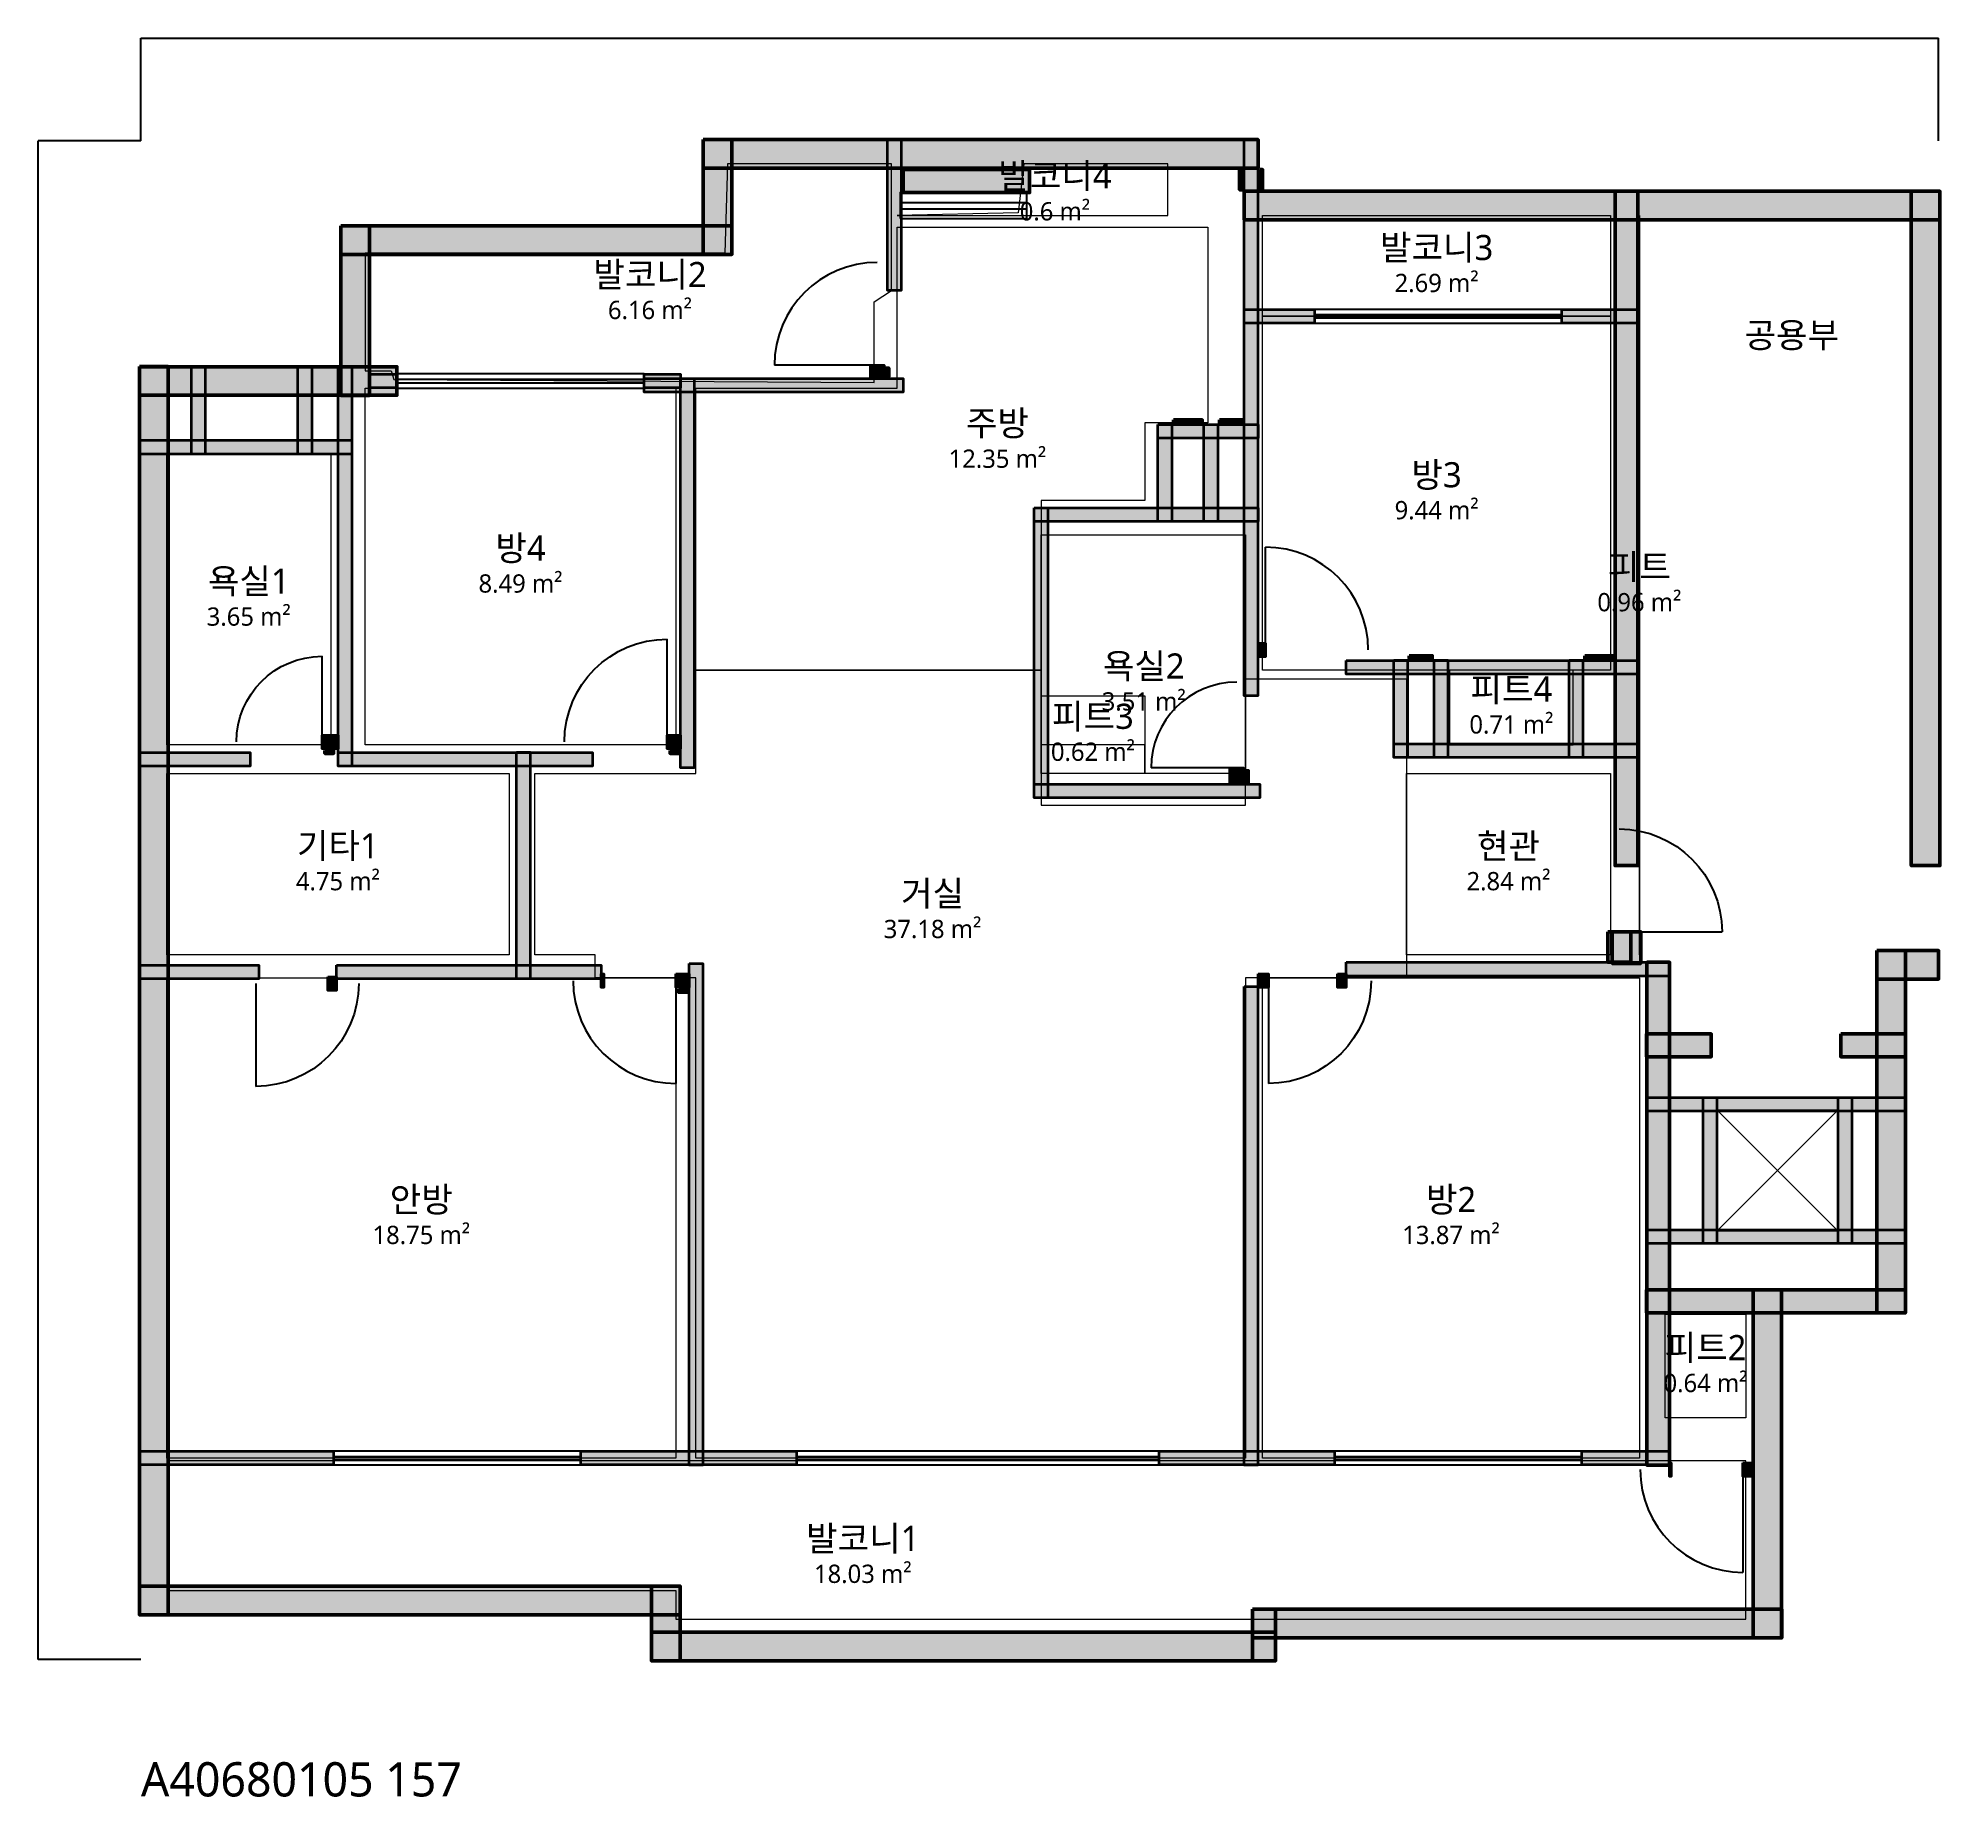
# Model space of a CAD drawing. Header units: millimetres. Extents: x -900 to 15752, y -1204 to 14197.
import ezdxf

# ---------------------------------------------------------------- set-up
doc = ezdxf.new("R2010")
doc.units = ezdxf.units.MM
for name, color, linetype, lineweight in [('A-ANNO-DIMS', 3, 'Continuous', 13), ('A-AREA', 9, 'Continuous', 13), ('A-AREA-IDEN', 7, 'Continuous', 18), ('A-AREA-PUBL', 9, 'Continuous', 13), ('A-DOOR', 4, 'Continuous', 25), ('A-FLOR-EVTR', 8, 'Continuous', 18), ('A-GLAZ', 5, 'Continuous', 25), ('A-WALL-EXTR', 7, 'Continuous', 50), ('A-WALL-PATT', 8, 'Continuous', 9), ('A-WALL-PRTN', 8, 'Continuous', 35), ('A-WALL-STRC', 7, 'Continuous', 50)]:
    doc.layers.add(name, color=color, linetype=linetype, lineweight=lineweight)
doc.styles.add('OpenSansCondensed-Light', font='OpenSansCondensed-Light.ttf')
doc.styles.get("Standard").update_dxf_attribs({"font": 'malgun.ttf'})
doc.dimstyles.new('EZDXF', dxfattribs={"dimtxt": 0.25, "dimasz": 0.175, "dimexe": 0.375, "dimexo": 0.125, "dimgap": 0.1, "dimtad": 1, "dimlfac": 100, "dimzin": 12, "dimdsep": 46, "dimtxsty": 'OpenSansCondensed-Light', "dimblk": 'ARCHTICK', "dimcen": 2.5, "dimazin": 3, "dimtfac": 0.5, "dimtmove": 2, "dimatfit": 3})

# ---------------------------------------------------------------- blocks, each defined once
blk = doc.blocks.new('JJ-DOOR-SWING')
blk.add_line((0, 0), (0, 1000))
blk.add_arc((0, 0), 1000, 0, 90)
blk = doc.blocks.new('JJ-WIN-DOUBLE')
for p, q in [((0, 120), (1000, 120)), ((0, -120), (1000, -120))]:
    blk.add_line(p, q)
blk.add_lwpolyline([(0, -500), (1000, -500), (1000, 500), (0, 500)], close=True)
blk = doc.blocks.new('JJ-EVTR')
for p, q in [((0, 0), (1000, 1000)), ((1000, 0), (0, 1000))]:
    blk.add_line(p, q)
blk.add_lwpolyline([(0, 0), (1000, 0), (1000, 1000), (0, 1000)], close=True)
blk = doc.blocks.new('_ARCHTICK')
at = {"color": 0, "linetype": 'BYBLOCK', "const_width": 0.15}
blk.add_lwpolyline([(-0.5, -0.5), (0.5, 0.5)], dxfattribs=at)

msp = doc.modelspace()

# ---------------------------------------------------------------- hatches: boundary and pattern name
at = {"layer": 'A-WALL-PATT'}
h = msp.add_hatch(color=8, dxfattribs=at)
h.dxf.hatch_style = 1
h.paths.add_polyline_path([(4923.2, 13308.2), (9781, 13308.2), (9781, 13058.2), (4923.2, 13058.2)])
h = msp.add_hatch(color=8, dxfattribs=at)
h.dxf.hatch_style = 1
h.paths.add_polyline_path([(4924.2, 13309.1), (5174.2, 13309.1), (5174.2, 12301.8), (4924.2, 12301.8)])
h = msp.add_hatch(color=8, dxfattribs=at)
h.dxf.hatch_style = 1
h.paths.add_polyline_path([(6537.9, 13309.1), (6657.9, 13309.1), (6657.9, 11987), (6537.9, 11987)])
h = msp.add_hatch(color=8, dxfattribs=at)
h.dxf.hatch_style = 1
h.paths.add_polyline_path([(9660.6, 13309.1), (9780.6, 13309.1), (9780.6, 8436.3), (9660.6, 8436.3)])
h = msp.add_hatch(color=8, dxfattribs=at)
h.dxf.hatch_style = 1
h.paths.add_polyline_path([(6673.5, 13044.7), (7781.5, 13044.7), (7781.5, 12843.3), (6673.5, 12843.3)])
h = msp.add_hatch(color=8, dxfattribs=at)
h.dxf.hatch_style = 1
h.paths.add_polyline_path([(9619.9, 13044.7), (9645, 13044.7), (9645, 12868.4), (9619.9, 12868.4)])
h = msp.add_hatch(color=8, dxfattribs=at)
h.dxf.hatch_style = 1
h.paths.add_polyline_path([(9796.1, 13044.7), (9821.3, 13044.7), (9821.3, 12868.4), (9796.1, 12868.4)])
h = msp.add_hatch(color=8, dxfattribs=at)
h.dxf.hatch_style = 1
h.paths.add_polyline_path([(9660.1, 12854.9), (15751.9, 12854.9), (15751.9, 12604.9), (9660.1, 12604.9)])
h = msp.add_hatch(color=8, dxfattribs=at)
h.dxf.hatch_style = 1
h.paths.add_polyline_path([(12906.9, 12855.8), (13106.9, 12855.8), (13106.9, 6950.5), (12906.9, 6950.5)])
h = msp.add_hatch(color=8, dxfattribs=at)
h.dxf.hatch_style = 1
h.paths.add_polyline_path([(15501, 12855.8), (15751, 12855.8), (15751, 6950.5), (15501, 6950.5)])
h = msp.add_hatch(color=8, dxfattribs=at)
h.dxf.hatch_style = 1
h.paths.add_polyline_path([(1750.2, 12552.7), (5175.1, 12552.7), (5175.1, 12302.7), (1750.2, 12302.7)])
h = msp.add_hatch(color=8, dxfattribs=at)
h.dxf.hatch_style = 1
h.paths.add_polyline_path([(1751.1, 12553.7), (2001.1, 12553.7), (2001.1, 11067.9), (1751.1, 11067.9)])
h = msp.add_hatch(color=8, dxfattribs=at)
h.dxf.hatch_style = 1
h.paths.add_polyline_path([(9660.1, 11820.4), (10274.6, 11820.4), (10274.6, 11700.4), (9660.1, 11700.4)])
h = msp.add_hatch(color=8, dxfattribs=at)
h.dxf.hatch_style = 1
h.paths.add_polyline_path([(12440.3, 11820.4), (13107.7, 11820.4), (13107.7, 11700.4), (12440.3, 11700.4)])
h = msp.add_hatch(color=8, dxfattribs=at)
h.dxf.hatch_style = 1
h.paths.add_polyline_path([(6386.8, 11332.3), (6506.8, 11332.3), (6506.8, 11216.4), (6386.8, 11216.4)])
h = msp.add_hatch(color=8, dxfattribs=at)
h.dxf.hatch_style = 1
h.paths.add_polyline_path([(-12.6, 11318.8), (2241.3, 11318.8), (2241.3, 11068.8), (-12.6, 11068.8)])
h = msp.add_hatch(color=8, dxfattribs=at)
h.dxf.hatch_style = 1
h.paths.add_polyline_path([(-11.7, 11319.7), (238.3, 11319.7), (238.3, 390.3), (-11.7, 390.3)])
h = msp.add_hatch(color=8, dxfattribs=at)
h.dxf.hatch_style = 1
h.paths.add_polyline_path([(443.7, 11319.7), (563.7, 11319.7), (563.7, 10554.1), (443.7, 10554.1)])
h = msp.add_hatch(color=8, dxfattribs=at)
h.dxf.hatch_style = 1
h.paths.add_polyline_path([(1375.4, 11319.7), (1495.4, 11319.7), (1495.4, 10554.1), (1375.4, 10554.1)])
h = msp.add_hatch(color=8, dxfattribs=at)
h.dxf.hatch_style = 1
h.paths.add_polyline_path([(1728, 11319.7), (1848, 11319.7), (1848, 7821.8), (1728, 7821.8)])
h = msp.add_hatch(color=8, dxfattribs=at)
h.dxf.hatch_style = 1
h.paths.add_polyline_path([(2002, 11253.8), (2241.3, 11253.8), (2241.3, 11133.8), (2002, 11133.8)])
h = msp.add_hatch(color=8, dxfattribs=at)
h.dxf.hatch_style = 1
h.paths.add_polyline_path([(4407, 11253.8), (4724.3, 11253.8), (4724.3, 11133.8), (4407, 11133.8)])
h = msp.add_hatch(color=8, dxfattribs=at)
h.dxf.hatch_style = 1
h.paths.add_polyline_path([(4407, 11216), (6673.5, 11216), (6673.5, 11096), (4407, 11096)])
h = msp.add_hatch(color=8, dxfattribs=at)
h.dxf.hatch_style = 1
h.paths.add_polyline_path([(4724.7, 11216.4), (4844.7, 11216.4), (4844.7, 7806.7), (4724.7, 7806.7)])
h = msp.add_hatch(color=8, dxfattribs=at)
h.dxf.hatch_style = 1
h.paths.add_polyline_path([(6522.4, 11307.1), (6547.5, 11307.1), (6547.5, 11231.6), (6522.4, 11231.6)])
h = msp.add_hatch(color=8, dxfattribs=at)
h.dxf.hatch_style = 1
h.paths.add_polyline_path([(9040.6, 10853.8), (9292.5, 10853.8), (9292.5, 10828.6), (9040.6, 10828.6)])
h = msp.add_hatch(color=8, dxfattribs=at)
h.dxf.hatch_style = 1
h.paths.add_polyline_path([(9443.6, 10853.8), (9645, 10853.8), (9645, 10828.6), (9443.6, 10828.6)])
h = msp.add_hatch(color=8, dxfattribs=at)
h.dxf.hatch_style = 1
h.paths.add_polyline_path([(-12.6, 10674.6), (1848.4, 10674.6), (1848.4, 10554.6), (-12.6, 10554.6)])
h = msp.add_hatch(color=8, dxfattribs=at)
h.dxf.hatch_style = 1
h.paths.add_polyline_path([(8904.7, 10813.1), (9781, 10813.1), (9781, 10693.1), (8904.7, 10693.1)])
h = msp.add_hatch(color=8, dxfattribs=at)
h.dxf.hatch_style = 1
h.paths.add_polyline_path([(8905.1, 10813.5), (9025.1, 10813.5), (9025.1, 9962.3), (8905.1, 9962.3)])
h = msp.add_hatch(color=8, dxfattribs=at)
h.dxf.hatch_style = 1
h.paths.add_polyline_path([(9308, 10813.5), (9428, 10813.5), (9428, 9962.3), (9308, 9962.3)])
h = msp.add_hatch(color=8, dxfattribs=at)
h.dxf.hatch_style = 1
h.paths.add_polyline_path([(7821.8, 10082.8), (9781, 10082.8), (9781, 9962.8), (7821.8, 9962.8)])
h = msp.add_hatch(color=8, dxfattribs=at)
h.dxf.hatch_style = 1
h.paths.add_polyline_path([(7822.2, 10083.2), (7942.2, 10083.2), (7942.2, 7544.8), (7822.2, 7544.8)])
h = msp.add_hatch(color=8, dxfattribs=at)
h.dxf.hatch_style = 1
h.paths.add_polyline_path([(9781, 8899.2), (9846.5, 8899.2), (9846.5, 8779.2), (9781, 8779.2)])
h = msp.add_hatch(color=8, dxfattribs=at)
h.dxf.hatch_style = 1
h.paths.add_polyline_path([(10551.6, 8748.1), (13107.7, 8748.1), (13107.7, 8628.1), (10551.6, 8628.1)])
h = msp.add_hatch(color=8, dxfattribs=at)
h.dxf.hatch_style = 1
h.paths.add_polyline_path([(10970.1, 8748.5), (11090.1, 8748.5), (11090.1, 7897.3), (10970.1, 7897.3)])
h = msp.add_hatch(color=8, dxfattribs=at)
h.dxf.hatch_style = 1
h.paths.add_polyline_path([(11105.6, 8788.8), (11307.1, 8788.8), (11307.1, 8763.6), (11105.6, 8763.6)])
h = msp.add_hatch(color=8, dxfattribs=at)
h.dxf.hatch_style = 1
h.paths.add_polyline_path([(11322.7, 8748.5), (11442.7, 8748.5), (11442.7, 7897.3), (11322.7, 7897.3)])
h = msp.add_hatch(color=8, dxfattribs=at)
h.dxf.hatch_style = 1
h.paths.add_polyline_path([(12506.2, 8748.5), (12626.2, 8748.5), (12626.2, 7897.3), (12506.2, 7897.3)])
h = msp.add_hatch(color=8, dxfattribs=at)
h.dxf.hatch_style = 1
h.paths.add_polyline_path([(12641.8, 8788.8), (12893.6, 8788.8), (12893.6, 8763.6), (12641.8, 8763.6)])
h = msp.add_hatch(color=8, dxfattribs=at)
h.dxf.hatch_style = 1
h.paths.add_polyline_path([(1586.5, 8093.3), (1727.5, 8093.3), (1727.5, 7973.3), (1586.5, 7973.3)])
h = msp.add_hatch(color=8, dxfattribs=at)
h.dxf.hatch_style = 1
h.paths.add_polyline_path([(4608.5, 8093.3), (4724.3, 8093.3), (4724.3, 7973.3), (4608.5, 7973.3)])
h = msp.add_hatch(color=8, dxfattribs=at)
h.dxf.hatch_style = 1
h.paths.add_polyline_path([(10969.7, 8017.8), (13107.7, 8017.8), (13107.7, 7897.8), (10969.7, 7897.8)])
h = msp.add_hatch(color=8, dxfattribs=at)
h.dxf.hatch_style = 1
h.paths.add_polyline_path([(-12.6, 7942.2), (956.9, 7942.2), (956.9, 7822.2), (-12.6, 7822.2)])
h = msp.add_hatch(color=8, dxfattribs=at)
h.dxf.hatch_style = 1
h.paths.add_polyline_path([(1611.7, 7957.8), (1687.3, 7957.8), (1687.3, 7932.6), (1611.7, 7932.6)])
h = msp.add_hatch(color=8, dxfattribs=at)
h.dxf.hatch_style = 1
h.paths.add_polyline_path([(1727.5, 7942.2), (3953.7, 7942.2), (3953.7, 7822.2), (1727.5, 7822.2)])
h = msp.add_hatch(color=8, dxfattribs=at)
h.dxf.hatch_style = 1
h.paths.add_polyline_path([(3289.3, 7942.7), (3409.3, 7942.7), (3409.3, 5958.3), (3289.3, 5958.3)])
h = msp.add_hatch(color=8, dxfattribs=at)
h.dxf.hatch_style = 1
h.paths.add_polyline_path([(4633.6, 7957.8), (4709.2, 7957.8), (4709.2, 7932.6), (4633.6, 7932.6)])
h = msp.add_hatch(color=8, dxfattribs=at)
h.dxf.hatch_style = 1
h.paths.add_polyline_path([(7821.8, 7665.2), (9796.1, 7665.2), (9796.1, 7545.2), (7821.8, 7545.2)])
h = msp.add_hatch(color=8, dxfattribs=at)
h.dxf.hatch_style = 1
h.paths.add_polyline_path([(9534.7, 7806.7), (9654.7, 7806.7), (9654.7, 7665.7), (9534.7, 7665.7)])
h = msp.add_hatch(color=8, dxfattribs=at)
h.dxf.hatch_style = 1
h.paths.add_polyline_path([(9670.2, 7781.5), (9695.4, 7781.5), (9695.4, 7680.8), (9670.2, 7680.8)])
h = msp.add_hatch(color=8, dxfattribs=at)
h.dxf.hatch_style = 1
h.paths.add_polyline_path([(12844, 6371.3), (13044, 6371.3), (13044, 6104.3), (12844, 6104.3)])
h = msp.add_hatch(color=8, dxfattribs=at)
h.dxf.hatch_style = 1
h.paths.add_polyline_path([(12881.9, 6371.3), (13131.9, 6371.3), (13131.9, 6094.3), (12881.9, 6094.3)])
h = msp.add_hatch(color=8, dxfattribs=at)
h.dxf.hatch_style = 1
h.paths.add_polyline_path([(15197.9, 6206.7), (15739.3, 6206.7), (15739.3, 5956.7), (15197.9, 5956.7)])
h = msp.add_hatch(color=8, dxfattribs=at)
h.dxf.hatch_style = 1
h.paths.add_polyline_path([(15198.8, 6207.6), (15448.8, 6207.6), (15448.8, 3034.5), (15198.8, 3034.5)])
h = msp.add_hatch(color=8, dxfattribs=at)
h.dxf.hatch_style = 1
h.paths.add_polyline_path([(-12.6, 6078.7), (1032.5, 6078.7), (1032.5, 5958.7), (-12.6, 5958.7)])
h = msp.add_hatch(color=8, dxfattribs=at)
h.dxf.hatch_style = 1
h.paths.add_polyline_path([(1712.4, 6078.7), (4029.3, 6078.7), (4029.3, 5958.7), (1712.4, 5958.7)])
h = msp.add_hatch(color=8, dxfattribs=at)
h.dxf.hatch_style = 1
h.paths.add_polyline_path([(4029.3, 6003.2), (4054.4, 6003.2), (4054.4, 5883.2), (4029.3, 5883.2)])
h = msp.add_hatch(color=8, dxfattribs=at)
h.dxf.hatch_style = 1
h.paths.add_polyline_path([(4684, 6003.2), (4799.9, 6003.2), (4799.9, 5883.2), (4684, 5883.2)])
h = msp.add_hatch(color=8, dxfattribs=at)
h.dxf.hatch_style = 1
h.paths.add_polyline_path([(4800.3, 6094.3), (4920.3, 6094.3), (4920.3, 1702.4), (4800.3, 1702.4)])
h = msp.add_hatch(color=8, dxfattribs=at)
h.dxf.hatch_style = 1
h.paths.add_polyline_path([(9781, 6003.2), (9871.7, 6003.2), (9871.7, 5883.2), (9781, 5883.2)])
h = msp.add_hatch(color=8, dxfattribs=at)
h.dxf.hatch_style = 1
h.paths.add_polyline_path([(10476.1, 6003.2), (10551.6, 6003.2), (10551.6, 5883.2), (10476.1, 5883.2)])
h = msp.add_hatch(color=8, dxfattribs=at)
h.dxf.hatch_style = 1
h.paths.add_polyline_path([(10551.6, 6103.9), (13384.7, 6103.9), (13384.7, 5983.9), (10551.6, 5983.9)])
h = msp.add_hatch(color=8, dxfattribs=at)
h.dxf.hatch_style = 1
h.paths.add_polyline_path([(13184, 6104.3), (13384, 6104.3), (13384, 1702.4), (13184, 1702.4)])
h = msp.add_hatch(color=8, dxfattribs=at)
h.dxf.hatch_style = 1
h.paths.add_polyline_path([(1636.9, 5978), (1712.4, 5978), (1712.4, 5858), (1636.9, 5858)])
h = msp.add_hatch(color=8, dxfattribs=at)
h.dxf.hatch_style = 1
h.paths.add_polyline_path([(4709.2, 5867.6), (4784.7, 5867.6), (4784.7, 5842.4), (4709.2, 5842.4)])
h = msp.add_hatch(color=8, dxfattribs=at)
h.dxf.hatch_style = 1
h.paths.add_polyline_path([(9660.6, 5892.8), (9780.6, 5892.8), (9780.6, 1702.4), (9660.6, 1702.4)])
h = msp.add_hatch(color=8, dxfattribs=at)
h.dxf.hatch_style = 1
h.paths.add_polyline_path([(13183.2, 5476.5), (13749.8, 5476.5), (13749.8, 5276.5), (13183.2, 5276.5)])
h = msp.add_hatch(color=8, dxfattribs=at)
h.dxf.hatch_style = 1
h.paths.add_polyline_path([(14883.1, 5476.5), (15449.7, 5476.5), (15449.7, 5276.5), (14883.1, 5276.5)])
h = msp.add_hatch(color=8, dxfattribs=at)
h.dxf.hatch_style = 1
h.paths.add_polyline_path([(13183.2, 4920.3), (15449.7, 4920.3), (15449.7, 4800.3), (13183.2, 4800.3)])
h = msp.add_hatch(color=8, dxfattribs=at)
h.dxf.hatch_style = 1
h.paths.add_polyline_path([(13677.2, 4920.7), (13797.2, 4920.7), (13797.2, 3641.4), (13677.2, 3641.4)])
h = msp.add_hatch(color=8, dxfattribs=at)
h.dxf.hatch_style = 1
h.paths.add_polyline_path([(14860.8, 4920.7), (14980.8, 4920.7), (14980.8, 3641.4), (14860.8, 3641.4)])
h = msp.add_hatch(color=8, dxfattribs=at)
h.dxf.hatch_style = 1
h.paths.add_polyline_path([(13183.2, 3761.9), (15449.7, 3761.9), (15449.7, 3641.9), (13183.2, 3641.9)])
h = msp.add_hatch(color=8, dxfattribs=at)
h.dxf.hatch_style = 1
h.paths.add_polyline_path([(13183.2, 3235.3), (15449.7, 3235.3), (15449.7, 3035.3), (13183.2, 3035.3)])
h = msp.add_hatch(color=8, dxfattribs=at)
h.dxf.hatch_style = 1
h.paths.add_polyline_path([(14115.9, 3236), (14365.9, 3236), (14365.9, 188.9), (14115.9, 188.9)])
h = msp.add_hatch(color=8, dxfattribs=at)
h.dxf.hatch_style = 1
h.paths.add_polyline_path([(-12.6, 1822.8), (1687.3, 1822.8), (1687.3, 1702.8), (-12.6, 1702.8)])
h = msp.add_hatch(color=8, dxfattribs=at)
h.dxf.hatch_style = 1
h.paths.add_polyline_path([(3853, 1822.8), (5741.7, 1822.8), (5741.7, 1702.8), (3853, 1702.8)])
h = msp.add_hatch(color=8, dxfattribs=at)
h.dxf.hatch_style = 1
h.paths.add_polyline_path([(8914.7, 1822.8), (10450.9, 1822.8), (10450.9, 1702.8), (8914.7, 1702.8)])
h = msp.add_hatch(color=8, dxfattribs=at)
h.dxf.hatch_style = 1
h.paths.add_polyline_path([(12616.6, 1822.8), (13384.7, 1822.8), (13384.7, 1702.8), (12616.6, 1702.8)])
h = msp.add_hatch(color=8, dxfattribs=at)
h.dxf.hatch_style = 1
h.paths.add_polyline_path([(13384.7, 1722.1), (13397.3, 1722.1), (13397.3, 1602.1), (13384.7, 1602.1)])
h = msp.add_hatch(color=8, dxfattribs=at)
h.dxf.hatch_style = 1
h.paths.add_polyline_path([(14026.9, 1722.1), (14115, 1722.1), (14115, 1602.1), (14026.9, 1602.1)])
h = msp.add_hatch(color=8, dxfattribs=at)
h.dxf.hatch_style = 1
h.paths.add_polyline_path([(-12.6, 641.2), (4721.8, 641.2), (4721.8, 391.2), (-12.6, 391.2)])
h = msp.add_hatch(color=8, dxfattribs=at)
h.dxf.hatch_style = 1
h.paths.add_polyline_path([(4470.9, 642.2), (4720.9, 642.2), (4720.9, -12.6), (4470.9, -12.6)])
h = msp.add_hatch(color=8, dxfattribs=at)
h.dxf.hatch_style = 1
h.paths.add_polyline_path([(9733.2, 439.8), (14366.8, 439.8), (14366.8, 189.8), (9733.2, 189.8)])
h = msp.add_hatch(color=8, dxfattribs=at)
h.dxf.hatch_style = 1
h.paths.add_polyline_path([(9733.9, 440.7), (9933.9, 440.7), (9933.9, -12.6), (9733.9, -12.6)])
h = msp.add_hatch(color=8, dxfattribs=at)
h.dxf.hatch_style = 1
h.paths.add_polyline_path([(4470, 238.3), (9934.6, 238.3), (9934.6, -11.7), (4470, -11.7)])

# ---------------------------------------------------------------- linework, layer by layer
at = {"layer": 'A-AREA'}
for points in [[(6572.7, 13095.1), (5137.3, 13095.1), (5112.1, 12314.4), (1964.3, 12314.4), (1964.3, 11281.9), (2190.9, 11281.9), (2216.1, 11206.4), (6421.6, 11181.2), (6421.6, 11886.3), (6572.7, 11987)], [(6623.1, 12641.8), (8990.3, 12641.8), (8990.3, 13095.1), (7731.1, 13095.1), (7680.8, 12667)], [(9342.8, 10828.6), (8788.8, 10828.6), (8788.8, 10148.7), (7882.2, 10148.7), (7882.2, 8662.9), (4860.3, 8662.9), (4860.3, 11130.8), (6623.1, 11130.8), (6623.1, 12541.1), (9342.8, 12541.1)], [(9821.3, 11760.4), (9821.3, 12641.8), (12868.4, 12641.8), (12868.4, 11760.4)], [(13120.3, 6169.8), (13120.3, 12641.8), (13120.3, 12641.8), (13120.3, 6169.8)], [(9821.3, 8662.9), (9821.3, 11760.4), (12868.4, 11760.4), (12868.4, 8662.9)], [(1964.3, 8008.1), (1964.3, 11130.8), (4684, 11130.8), (4684, 8008.1)], [(226.6, 8008.1), (226.6, 10551.6), (1662.1, 10551.6), (1662.1, 8008.1)], [(9670.2, 9846.5), (9670.2, 7756.3), (8788.8, 7756.3), (8788.8, 8008.1), (7882.2, 8008.1), (7882.2, 9846.5)], [(9670.2, 7479.3), (9670.2, 8587.4), (11080.5, 8587.4), (11080.5, 5968.3), (9670.2, 5968.3), (9670.2, 1762.8), (4860.3, 1762.8), (4860.3, 5968.3), (3978.9, 5968.3), (3978.9, 6169.8), (3450.1, 6169.8), (3450.1, 7756.3), (4860.3, 7756.3), (4860.3, 8662.9), (7882.2, 8662.9), (7882.2, 7479.3)], [(11458.2, 8662.9), (11458.2, 8008.1), (12541.1, 8008.1), (12541.1, 8662.9)], [(7882.2, 8436.3), (8788.8, 8436.3), (8788.8, 7756.3), (7882.2, 7756.3)], [(226.6, 6169.8), (226.6, 7756.3), (3223.4, 7756.3), (3223.4, 6169.8)], [(11080.5, 7756.3), (12868.4, 7756.3), (12868.4, 6169.8), (11080.5, 6169.8)], [(226.6, 1762.8), (226.6, 5968.3), (4684, 5968.3), (4684, 1762.8)], [(13120.3, 1762.8), (9821.3, 1762.8), (9821.3, 5968.3), (13120.3, 5968.3)], [(13346.9, 2115.4), (13346.9, 3021.9), (14052, 3021.9), (14052, 2115.4)], [(226.6, 604.4), (4684, 604.4), (4684, 352.6), (14052, 352.6), (14052, 1737.6), (226.6, 1737.6)]]:
    msp.add_lwpolyline(points, close=True, dxfattribs=at)
at = {"layer": 'A-WALL-EXTR'}
for points in [[(4923.2, 13308.2), (9781, 13308.2), (9781, 13058.2), (4923.2, 13058.2)], [(4924.2, 13309.1), (5174.2, 13309.1), (5174.2, 12301.8), (4924.2, 12301.8)], [(6673.5, 13044.7), (7781.5, 13044.7), (7781.5, 12843.3), (6673.5, 12843.3)], [(9619.9, 13044.7), (9645, 13044.7), (9645, 12868.4), (9619.9, 12868.4)], [(9796.1, 13044.7), (9821.3, 13044.7), (9821.3, 12868.4), (9796.1, 12868.4)], [(9660.1, 12854.9), (15751.9, 12854.9), (15751.9, 12604.9), (9660.1, 12604.9)], [(15501, 12855.8), (15751, 12855.8), (15751, 6950.5), (15501, 6950.5)], [(1750.2, 12552.7), (5175.1, 12552.7), (5175.1, 12302.7), (1750.2, 12302.7)], [(1751.1, 12553.7), (2001.1, 12553.7), (2001.1, 11067.9), (1751.1, 11067.9)], [(-12.6, 11318.8), (2241.3, 11318.8), (2241.3, 11068.8), (-12.6, 11068.8)], [(-11.7, 11319.7), (238.3, 11319.7), (238.3, 390.3), (-11.7, 390.3)], [(6522.4, 11307.1), (6547.5, 11307.1), (6547.5, 11231.6), (6522.4, 11231.6)], [(9040.6, 10853.8), (9292.5, 10853.8), (9292.5, 10828.6), (9040.6, 10828.6)], [(9443.6, 10853.8), (9645, 10853.8), (9645, 10828.6), (9443.6, 10828.6)], [(11105.6, 8788.8), (11307.1, 8788.8), (11307.1, 8763.6), (11105.6, 8763.6)], [(12641.8, 8788.8), (12893.6, 8788.8), (12893.6, 8763.6), (12641.8, 8763.6)], [(1611.7, 7957.8), (1687.3, 7957.8), (1687.3, 7932.6), (1611.7, 7932.6)], [(4633.6, 7957.8), (4709.2, 7957.8), (4709.2, 7932.6), (4633.6, 7932.6)], [(9670.2, 7781.5), (9695.4, 7781.5), (9695.4, 7680.8), (9670.2, 7680.8)], [(12881.9, 6371.3), (13131.9, 6371.3), (13131.9, 6094.3), (12881.9, 6094.3)], [(15197.9, 6206.7), (15739.3, 6206.7), (15739.3, 5956.7), (15197.9, 5956.7)], [(15198.8, 6207.6), (15448.8, 6207.6), (15448.8, 3034.5), (15198.8, 3034.5)], [(4709.2, 5867.6), (4784.7, 5867.6), (4784.7, 5842.4), (4709.2, 5842.4)], [(14115.9, 3236), (14365.9, 3236), (14365.9, 188.9), (14115.9, 188.9)], [(-12.6, 641.2), (4721.8, 641.2), (4721.8, 391.2), (-12.6, 391.2)], [(4470.9, 642.2), (4720.9, 642.2), (4720.9, -12.6), (4470.9, -12.6)], [(9733.2, 439.8), (14366.8, 439.8), (14366.8, 189.8), (9733.2, 189.8)], [(4470, 238.3), (9934.6, 238.3), (9934.6, -11.7), (4470, -11.7)]]:
    msp.add_lwpolyline(points, close=True, dxfattribs=at)
at = {"layer": 'A-WALL-PRTN'}
for points in [[(6537.9, 13309.1), (6657.9, 13309.1), (6657.9, 11987), (6537.9, 11987)], [(9660.6, 13309.1), (9780.6, 13309.1), (9780.6, 8436.3), (9660.6, 8436.3)], [(9660.1, 11820.4), (10274.6, 11820.4), (10274.6, 11700.4), (9660.1, 11700.4)], [(12440.3, 11820.4), (13107.7, 11820.4), (13107.7, 11700.4), (12440.3, 11700.4)], [(6386.8, 11332.3), (6506.8, 11332.3), (6506.8, 11216.4), (6386.8, 11216.4)], [(443.7, 11319.7), (563.7, 11319.7), (563.7, 10554.1), (443.7, 10554.1)], [(1375.4, 11319.7), (1495.4, 11319.7), (1495.4, 10554.1), (1375.4, 10554.1)], [(1728, 11319.7), (1848, 11319.7), (1848, 7821.8), (1728, 7821.8)], [(2002, 11253.8), (2241.3, 11253.8), (2241.3, 11133.8), (2002, 11133.8)], [(4407, 11253.8), (4724.3, 11253.8), (4724.3, 11133.8), (4407, 11133.8)], [(4407, 11216), (6673.5, 11216), (6673.5, 11096), (4407, 11096)], [(4724.7, 11216.4), (4844.7, 11216.4), (4844.7, 7806.7), (4724.7, 7806.7)], [(-12.6, 10674.6), (1848.4, 10674.6), (1848.4, 10554.6), (-12.6, 10554.6)], [(8904.7, 10813.1), (9781, 10813.1), (9781, 10693.1), (8904.7, 10693.1)], [(8905.1, 10813.5), (9025.1, 10813.5), (9025.1, 9962.3), (8905.1, 9962.3)], [(9308, 10813.5), (9428, 10813.5), (9428, 9962.3), (9308, 9962.3)], [(7821.8, 10082.8), (9781, 10082.8), (9781, 9962.8), (7821.8, 9962.8)], [(7822.2, 10083.2), (7942.2, 10083.2), (7942.2, 7544.8), (7822.2, 7544.8)], [(9781, 8899.2), (9846.5, 8899.2), (9846.5, 8779.2), (9781, 8779.2)], [(10551.6, 8748.1), (13107.7, 8748.1), (13107.7, 8628.1), (10551.6, 8628.1)], [(10970.1, 8748.5), (11090.1, 8748.5), (11090.1, 7897.3), (10970.1, 7897.3)], [(11322.7, 8748.5), (11442.7, 8748.5), (11442.7, 7897.3), (11322.7, 7897.3)], [(12506.2, 8748.5), (12626.2, 8748.5), (12626.2, 7897.3), (12506.2, 7897.3)], [(1586.5, 8093.3), (1727.5, 8093.3), (1727.5, 7973.3), (1586.5, 7973.3)], [(4608.5, 8093.3), (4724.3, 8093.3), (4724.3, 7973.3), (4608.5, 7973.3)], [(10969.7, 8017.8), (13107.7, 8017.8), (13107.7, 7897.8), (10969.7, 7897.8)], [(-12.6, 7942.2), (956.9, 7942.2), (956.9, 7822.2), (-12.6, 7822.2)], [(1727.5, 7942.2), (3953.7, 7942.2), (3953.7, 7822.2), (1727.5, 7822.2)], [(3289.3, 7942.7), (3409.3, 7942.7), (3409.3, 5958.3), (3289.3, 5958.3)], [(7821.8, 7665.2), (9796.1, 7665.2), (9796.1, 7545.2), (7821.8, 7545.2)], [(9534.7, 7806.7), (9654.7, 7806.7), (9654.7, 7665.7), (9534.7, 7665.7)], [(-12.6, 6078.7), (1032.5, 6078.7), (1032.5, 5958.7), (-12.6, 5958.7)], [(1712.4, 6078.7), (4029.3, 6078.7), (4029.3, 5958.7), (1712.4, 5958.7)], [(4029.3, 6003.2), (4054.4, 6003.2), (4054.4, 5883.2), (4029.3, 5883.2)], [(4684, 6003.2), (4799.9, 6003.2), (4799.9, 5883.2), (4684, 5883.2)], [(4800.3, 6094.3), (4920.3, 6094.3), (4920.3, 1702.4), (4800.3, 1702.4)], [(9781, 6003.2), (9871.7, 6003.2), (9871.7, 5883.2), (9781, 5883.2)], [(10476.1, 6003.2), (10551.6, 6003.2), (10551.6, 5883.2), (10476.1, 5883.2)], [(10551.6, 6103.9), (13384.7, 6103.9), (13384.7, 5983.9), (10551.6, 5983.9)], [(1636.9, 5978), (1712.4, 5978), (1712.4, 5858), (1636.9, 5858)], [(9660.6, 5892.8), (9780.6, 5892.8), (9780.6, 1702.4), (9660.6, 1702.4)], [(13183.2, 4920.3), (15449.7, 4920.3), (15449.7, 4800.3), (13183.2, 4800.3)], [(13677.2, 4920.7), (13797.2, 4920.7), (13797.2, 3641.4), (13677.2, 3641.4)], [(14860.8, 4920.7), (14980.8, 4920.7), (14980.8, 3641.4), (14860.8, 3641.4)], [(13183.2, 3761.9), (15449.7, 3761.9), (15449.7, 3641.9), (13183.2, 3641.9)], [(-12.6, 1822.8), (1687.3, 1822.8), (1687.3, 1702.8), (-12.6, 1702.8)], [(3853, 1822.8), (5741.7, 1822.8), (5741.7, 1702.8), (3853, 1702.8)], [(8914.7, 1822.8), (10450.9, 1822.8), (10450.9, 1702.8), (8914.7, 1702.8)], [(12616.6, 1822.8), (13384.7, 1822.8), (13384.7, 1702.8), (12616.6, 1702.8)], [(13384.7, 1722.1), (13397.3, 1722.1), (13397.3, 1602.1), (13384.7, 1602.1)], [(14026.9, 1722.1), (14115, 1722.1), (14115, 1602.1), (14026.9, 1602.1)]]:
    msp.add_lwpolyline(points, close=True, dxfattribs=at)
at = {"layer": 'A-WALL-STRC'}
for points in [[(12906.9, 12855.8), (13106.9, 12855.8), (13106.9, 6950.5), (12906.9, 6950.5)], [(12844, 6371.3), (13044, 6371.3), (13044, 6104.3), (12844, 6104.3)], [(13184, 6104.3), (13384, 6104.3), (13384, 1702.4), (13184, 1702.4)], [(13183.2, 5476.5), (13749.8, 5476.5), (13749.8, 5276.5), (13183.2, 5276.5)], [(14883.1, 5476.5), (15449.7, 5476.5), (15449.7, 5276.5), (14883.1, 5276.5)], [(13183.2, 3235.3), (15449.7, 3235.3), (15449.7, 3035.3), (13183.2, 3035.3)], [(9733.9, 440.7), (9933.9, 440.7), (9933.9, -12.6), (9733.9, -12.6)]]:
    msp.add_lwpolyline(points, close=True, dxfattribs=at)

# ---------------------------------------------------------------- block references
at = {"layer": 'A-DOOR'}
for p, xscale, yscale, rotation in [((6446.8, 11332.3), 0.9, 0.9, 90), ((4608.5, 8033.3), 0.9, -0.9, 180), ((1586.5, 8033.3), 0.75, -0.75, 180), ((9594.7, 7806.7), 0.75, 0.75, 90), ((12944, 6371.3), 0.9, -0.9, 90), ((4684, 5943.2), 0.9, 0.9, 180), ((14026.9, 1662.1), 0.9, 0.9, 180)]:
    msp.add_blockref('JJ-DOOR-SWING', p, dxfattribs=dict(at, xscale=xscale, yscale=yscale, rotation=rotation))
at = {"layer": 'A-DOOR', "xscale": 0.9}
for p, yscale in [((9846.5, 8839.2), 0.9), ((1007.3, 5918), -0.9), ((9871.7, 5943.2), -0.9)]:
    msp.add_blockref('JJ-DOOR-SWING', p, dxfattribs=dict(at, yscale=yscale))
at = {"layer": 'A-FLOR-EVTR', "xscale": 1.057699999999999, "yscale": 1.0576999999999999}
msp.add_blockref('JJ-EVTR', (13800.2, 3752.2), dxfattribs=at)
at = {"layer": 'A-GLAZ'}
for p, xscale, yscale in [((6648.3, 12729.9), 1.108, 0.22664572925030194), ((10274.6, 11760.4), 2.165699999999999, 0.12), ((2241.3, 11193.8), 2.1656999999999997, 0.12591429402794552), ((1687.3, 1762.8), 2.1656999999999997, 0.12), ((5741.7, 1762.8), 3.173000000000001, 0.12), ((10450.9, 1762.8), 2.1657000000000006, 0.12)]:
    msp.add_blockref('JJ-WIN-DOUBLE', p, dxfattribs=dict(at, xscale=xscale, yscale=yscale))

# ---------------------------------------------------------------- texts
at = {"layer": 'A-AREA-IDEN'}
for s, insert, char_height, attachment_point in [('발코니4', (8003.12, 12978.16), 220, 5), ('0.6 m²', (8003.12, 12678.16), 160, 5), ('발코니3', (11344.85, 12351.1), 220, 5), ('발코니2', (4457.36, 12114.37), 220, 5), ('2.69 m²', (11344.85, 12051.1), 160, 5), ('6.16 m²', (4457.36, 11814.37), 160, 5), ('주방', (7499.44, 10812.42), 220, 5), ('12.35 m²', (7499.44, 10512.42), 160, 5), ('방3', (11344.85, 10361.65), 220, 5), ('9.44 m²', (11344.85, 10061.65), 160, 5), ('방4', (3324.15, 9719.45), 220, 5), ('피트', (13120.3, 9555.8), 220, 5), ('욕실1', (944.35, 9429.85), 220, 5), ('8.49 m²', (3324.15, 9419.45), 160, 5), ('0.96 m²', (13120.3, 9255.8), 160, 5), ('3.65 m²', (944.35, 9129.85), 160, 5), ('욕실2', (8780.4, 8686.96667), 220, 5), ('3.51 m²', (8780.4, 8386.96667), 160, 5), ('피트4', (11999.65, 8485.5), 220, 5), ('피트3', (8335.5, 8246.3), 220, 5), ('0.71 m²', (11999.65, 8185.5), 160, 5), ('0.62 m²', (8335.5, 7946.3), 160, 5), ('기타1', (1725, 7113.05), 220, 5), ('현관', (11974.45, 7113.05), 220, 5), ('4.75 m²', (1725, 6813.05), 160, 5), ('거실', (6931.5875, 6694.3875), 220, 5), ('2.84 m²', (11974.45, 6813.05), 160, 5), ('37.18 m²', (6931.5875, 6394.3875), 160, 5), ('안방', (2455.3, 4015.55), 220, 5), ('방2', (11470.8, 4015.55), 220, 5), ('18.75 m²', (2455.3, 3715.55), 160, 5), ('13.87 m²', (11470.8, 3715.55), 160, 5), ('피트2', (13699.45, 2718.65), 220, 5), ('0.64 m²', (13699.45, 2418.65), 160, 5), ('발코니1', (6320.86667, 1048.2), 220, 5), ('18.03 m²', (6320.86667, 748.2), 160, 5), ('A40680105 157', (0, -900), 300, 1)]:
    msp.add_mtext(s, dxfattribs=dict(at, insert=insert, char_height=char_height, attachment_point=attachment_point))
at = {"layer": 'A-AREA-PUBL', "insert": (14455, 11584.1), "char_height": 220, "attachment_point": 5}
msp.add_mtext('공용부', dxfattribs=at)

# ---------------------------------------------------------------- dimensions: what is measured, and where the dimension line sits
at = {"layer": 'A-ANNO-DIMS'}
msp.add_linear_dim(base=(0, 14196.549449351), p1=(0, 13296.549449351), p2=(15739.2867534932, 13296.549449351), dimstyle='EZDXF', dxfattribs=at).render()
msp.add_linear_dim(base=(-900, 0), p1=(0, 0), p2=(0, 13296.549449351), angle=90, dimstyle='EZDXF', dxfattribs=at).render()

doc.saveas('drawing.dxf')
